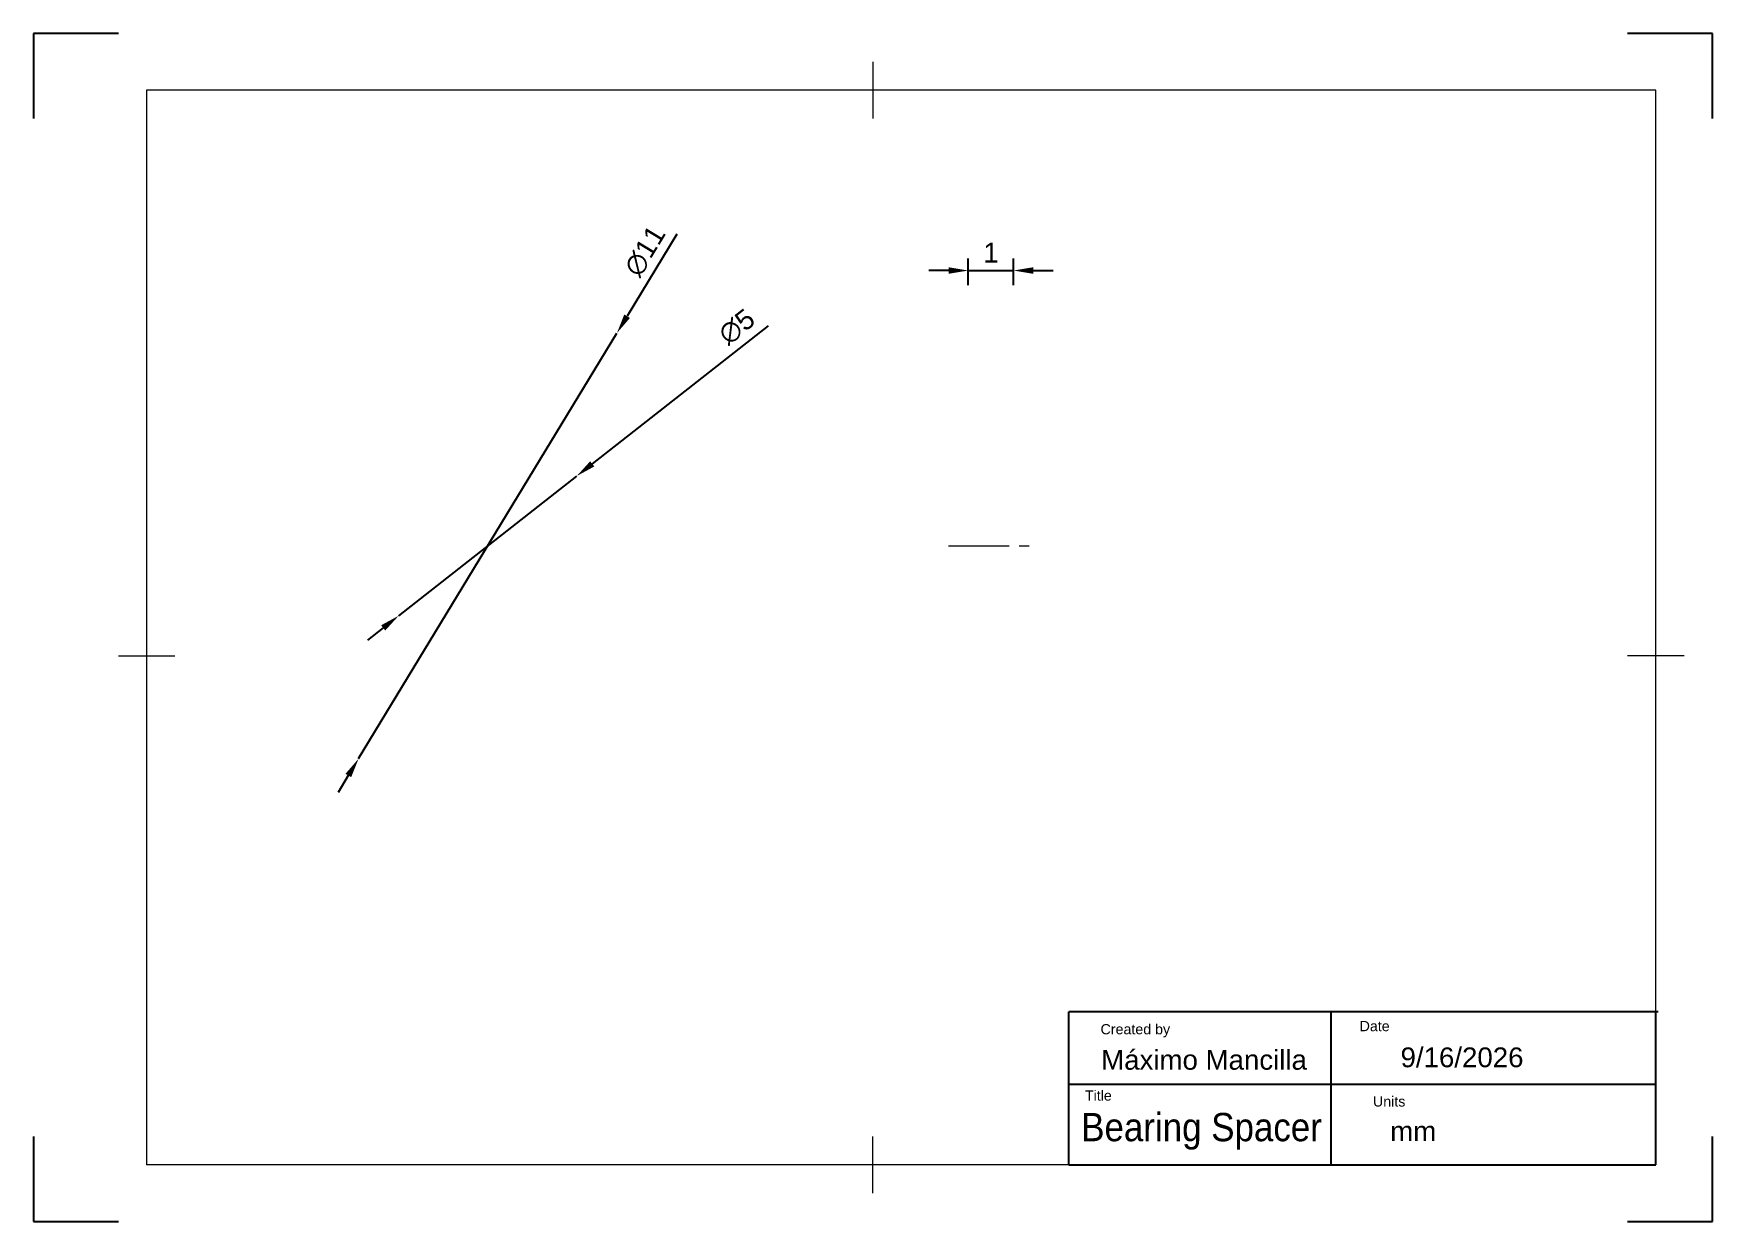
# Paper-space layout 'Sheet1' of a CAD drawing. Header units: millimetres. Extents: x 0 to 297, y 0 to 210.
import ezdxf
from ezdxf.enums import TextEntityAlignment as Align

# ---------------------------------------------------------------- set-up
doc = ezdxf.new("R2010")
doc.units = ezdxf.units.MM
doc.header["$LTSCALE"] = 0.75
doc.linetypes.add('CENTER2', pattern=[28.575, 19.05, -3.175, 3.175, -3.175])
for name, color, linetype, lineweight in [('BORDER', 7, 'Continuous', 18), ('FD_Dimensions', 7, 'Continuous', 18), ('Smart Centers', 7, 'CENTER2', 18), ('TITLEBLOCK', 7, 'Continuous', 25)]:
    doc.layers.add(name, color=color, linetype=linetype, lineweight=lineweight)
doc.styles.add('FusionTitle', font='arial.ttf')
doc.styles.get("Standard").update_dxf_attribs({"font": 'arial.ttf'})
doc.dimstyles.new('Dim-ISO-25', dxfattribs={"dimtxt": 3.5, "dimasz": 3.5, "dimexe": 2.1, "dimexo": 2.1, "dimgap": 1.4, "dimtad": 1, "dimzin": 12, "dimdsep": 46, "dimtxsty": 'Standard', "dimcen": 0, "dimazin": 3, "dimtp": 0.1, "dimtm": 0.1, "dimtfac": 0.714286, "dimtmove": 0, "dimatfit": 3, "dimfxl": 1, "dimtzin": 12, "dimarcsym": 0})

# ---------------------------------------------------------------- blocks, each defined once
blk = doc.blocks.new('ISO_A4(L)_SHEET')
at = {"layer": 'BORDER'}
for p, q in [((148.5, 205), (148.5, 195)), ((287, 200), (20, 200)), ((20, 200), (20, 10)), ((287, 10), (287, 200)), ((15, 100), (25, 100)), ((292, 100), (282, 100)), ((148.5, 5), (148.5, 15)), ((287, 10), (20, 10))]:
    blk.add_line(p, q, dxfattribs=at)
at = {"layer": 'Defpoints'}
for p, q in [((0, 210), (0, 195)), ((15, 210), (0, 210)), ((297, 210), (282, 210)), ((297, 195), (297, 210)), ((0, 15), (0, 0)), ((297, 0), (297, 15)), ((0, 0), (15, 0)), ((282, 0), (297, 0))]:
    blk.add_line(p, q, dxfattribs=at)
blk = doc.blocks.new('*U29')
at = {"layer": 'Smart Centers', "color": 0, "ltscale": 0.75, "transparency": 16777216}
blk.add_line((-7.5, 0), (7.5, 0), dxfattribs=at)
blk = doc.blocks.new('*D30')
at = {"layer": 'Defpoints', "color": 0, "transparency": 16777216}
for p in [(103.18, 157.03), (57.5, 81.82)]:
    blk.add_point(p, dxfattribs=at)
at = {"layer": 'FD_Dimensions', "color": 0, "lineweight": -2, "transparency": 16777216}
for p, q in [((113.81, 174.53), (105, 160.03)), ((57.5, 81.82), (103.18, 157.03)), ((55.68, 78.83), (53.87, 75.84))]:
    blk.add_line(p, q, dxfattribs=at)
at = {"layer": 'FD_Dimensions', "color": 0, "transparency": 16777216}
for points in [[(104.5, 160.33), (105.5, 159.72), (103.18, 157.03)], [(55.18, 79.13), (56.18, 78.53), (57.5, 81.82)]]:
    blk.add_solid(points, dxfattribs=at)
at = {"layer": 'FD_Dimensions', "color": 0, "transparency": 16777216, "insert": (108.16, 171.56), "char_height": 3.5, "attachment_point": 5, "rotation": 58.7256}
blk.add_mtext('∅11', dxfattribs=at)
blk = doc.blocks.new('*D31')
at = {"layer": 'Defpoints', "color": 0, "transparency": 16777216}
for p in [(96.08, 131.77), (64.6, 107.09)]:
    blk.add_point(p, dxfattribs=at)
at = {"layer": 'FD_Dimensions', "color": 0, "lineweight": -2, "transparency": 16777216}
for p, q in [((129.94, 158.33), (98.83, 133.93)), ((64.6, 107.09), (96.08, 131.77)), ((61.85, 104.93), (59.1, 102.77))]:
    blk.add_line(p, q, dxfattribs=at)
at = {"layer": 'FD_Dimensions', "color": 0, "transparency": 16777216}
for points in [[(98.47, 134.39), (99.19, 133.47), (96.08, 131.77)], [(61.49, 105.39), (62.21, 104.47), (64.6, 107.09)]]:
    blk.add_solid(points, dxfattribs=at)
at = {"layer": 'FD_Dimensions', "color": 0, "transparency": 16777216, "insert": (124.4, 158.16), "char_height": 3.5, "attachment_point": 5, "rotation": 38.1041}
blk.add_mtext('∅5', dxfattribs=at)
blk = doc.blocks.new('*D32')
at = {"layer": 'Defpoints', "color": 0, "transparency": 16777216}
for p in [(173.36, 168.11), (165.36, 163.43), (173.36, 163.43)]:
    blk.add_point(p, dxfattribs=at)
at = {"layer": 'FD_Dimensions', "color": 0, "lineweight": -2, "transparency": 16777216}
for p, q in [((165.36, 165.53), (165.36, 170.21)), ((173.36, 165.53), (173.36, 170.21)), ((161.86, 168.11), (158.36, 168.11)), ((165.36, 168.11), (173.36, 168.11)), ((176.86, 168.11), (180.36, 168.11))]:
    blk.add_line(p, q, dxfattribs=at)
at = {"layer": 'FD_Dimensions', "color": 0, "transparency": 16777216}
for points in [[(161.86, 168.69), (161.86, 167.53), (165.36, 168.11)], [(176.86, 168.69), (176.86, 167.53), (173.36, 168.11)]]:
    blk.add_solid(points, dxfattribs=at)
at = {"layer": 'FD_Dimensions', "color": 0, "transparency": 16777216, "insert": (169.36, 171.27), "char_height": 3.5, "attachment_point": 5}
blk.add_mtext('1', dxfattribs=at)
blk = doc.blocks.new('ISO_TITLEBLOCK 1')
at = {"layer": 'TITLEBLOCK'}
for p, q in [((0.39, 27.07), (-103.85, 27.07)), ((-103.85, 0), (-103.85, 27.07)), ((-57.45, -0.13), (-57.45, 26.93)), ((0, 0), (0, 27.07)), ((-103.85, 14.24), (-0.13, 14.24)), ((-103.85, 0), (0, 0))]:
    blk.add_line(p, q, dxfattribs=at)
at = {"layer": 'TITLEBLOCK', "style": 'FusionTitle'}
for s, p in [('Created by', (-98.24, 24.88)), ('Date', (-52.41, 25.43)), ('Title', (-101.01, 13.15)), ('Units', (-50.05, 12.11))]:
    blk.add_text(s, height=1.8, dxfattribs=at).set_placement(p, align=Align.TOP_LEFT)
blk.add_attdef('CREATED_DATE', text='', height=3.5, dxfattribs=at).set_placement((-23.42, 20.75), align=Align.TOP_RIGHT)
for tag, height, p in [('CREATED_BY', 3.5, (-98.14, 20.32)), ('TITLE_1', 5, (-101.67, 9.17))]:
    blk.add_attdef(tag, text='', height=height, dxfattribs=at).set_placement(p, align=Align.TOP_LEFT)
blk.add_attdef('Units', text='', height=3.5, dxfattribs=at).set_placement((-42.93, 7.7), align=Align.TOP_CENTER)

psp = doc.layouts.new('Sheet1')

# ---------------------------------------------------------------- block references
at = {"layer": 'BORDER'}
psp.add_blockref('ISO_A4(L)_SHEET', (0, 0), dxfattribs=at)
at = {"layer": 'Smart Centers', "ltscale": 0.75}
psp.add_blockref('*U29', (169.356, 119.428), dxfattribs=at)
at = {"layer": 'TITLEBLOCK'}
ref = psp.add_blockref('ISO_TITLEBLOCK 1', (287, 10), dxfattribs=at)
ref.add_attrib('CREATED_BY', 'Máximo Mancilla', dxfattribs={"height": 3.5, "style": 'FusionTitle'}).set_placement((188.862, 30.319), align=Align.TOP_LEFT)
ref.add_attrib('TITLE_1', 'Bearing Spacer', dxfattribs={"height": 5, "style": 'FusionTitle', "width": 0.884235}).set_placement((185.334, 19.172), align=Align.TOP_LEFT)
ref.add_attrib('CREATED_DATE', '9/16/2026', dxfattribs={"height": 3.5, "style": 'FusionTitle'}).set_placement((263.578, 30.755), align=Align.TOP_RIGHT)
ref.add_attrib('Units', 'mm', dxfattribs={"height": 3.5, "style": 'FusionTitle'}).set_placement((244.07, 17.702), align=Align.TOP_CENTER)

# ---------------------------------------------------------------- dimensions: what is measured, and where the dimension line sits
at = {"layer": 'FD_Dimensions'}
for p1, p2, picture, middle in [((57.5, 81.822), (103.184, 157.034), '*D30', (110.97, 169.853)), ((64.604, 107.086), (96.08, 131.77), '*D31', (126.43, 155.571))]:
    dim = psp.add_diameter_dim_2p(p1=p1, p2=p2, dimstyle='Dim-ISO-25', override={"dimlfac": -0.125, "dimclrd": 0, "dimclre": 0}, dxfattribs=at)
    dim.commit()
    dim.dimension.update_dxf_attribs({"geometry": picture, "text_midpoint": middle, "dimtype": 163})
dim = psp.add_linear_dim(base=(173.356, 168.111), p1=(165.356, 163.428), p2=(173.356, 163.428), dimstyle='Dim-ISO-25', override={"dimlfac": -0.125, "dimclrd": 0, "dimclre": 0}, dxfattribs=at)
dim.commit()
dim.dimension.update_dxf_attribs({"geometry": '*D32', "text_midpoint": (169.356, 171.268)})

doc.saveas('drawing.dxf')
